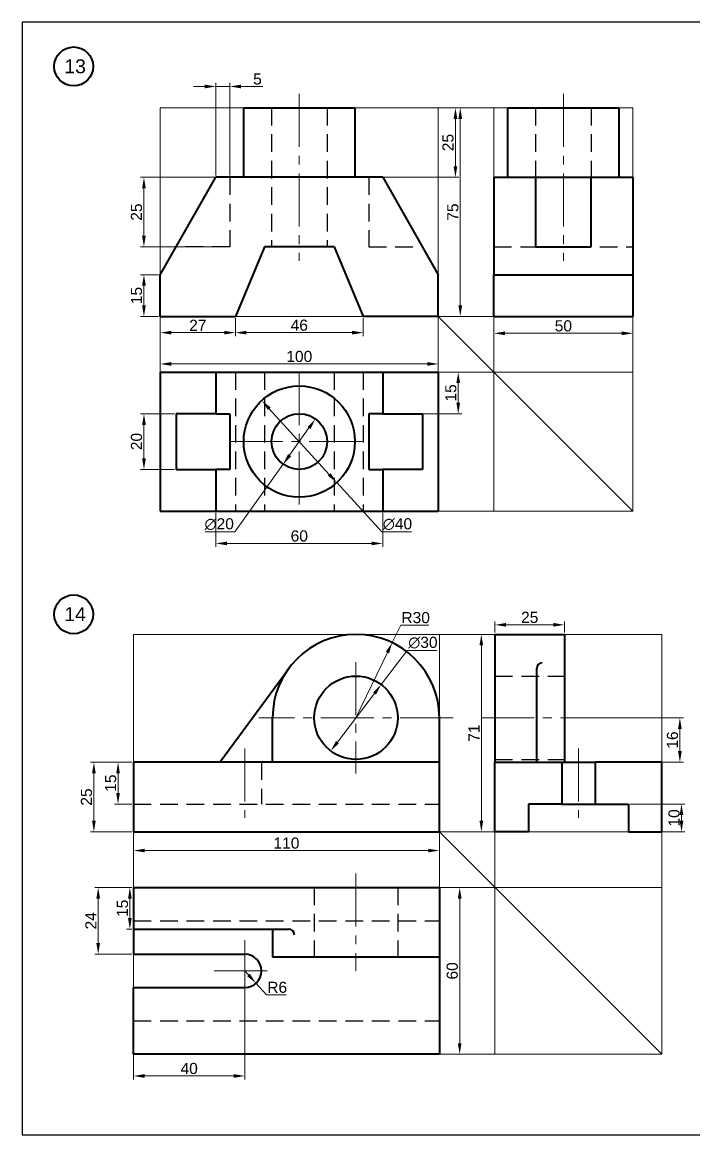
# Model space of a CAD drawing. Header units: millimetres. Extents: x 0 to 2700, y -450 to 400.
# Drawn here: x 1650 to 1891.6, y 0 to 400 of the extents above; entities that cross this region are included whole.
import ezdxf

# ---------------------------------------------------------------- set-up
doc = ezdxf.new("R2010")
doc.units = ezdxf.units.MM
doc.linetypes.add('CENTER2', pattern=[28.575, 19.05, -3.175, 3.175, -3.175])
doc.linetypes.add('DASHED2', pattern=[9.525, 6.35, -3.175])
for name, color, linetype, lineweight in [('Centre', 1, 'CENTER2', 20), ('Dim and Hatch', 6, 'Continuous', 20), ('Hidden', 3, 'DASHED2', 30), ('Object', 2, 'Continuous', 40), ('Projection', 5, 'Continuous', 5)]:
    doc.layers.add(name, color=color, linetype=linetype, lineweight=lineweight)
doc.styles.get("Standard").update_dxf_attribs({"font": 'arial.ttf'})
doc.dimstyles.new('ISO-25', dxfattribs={"dimtxt": 4, "dimasz": 4, "dimexe": 1.25, "dimexo": 0.625, "dimtad": 1, "dimtoh": 1, "dimdec": 0, "dimtxsty": 'Standard', "dimcen": 2.5, "dimclrd": 256, "dimclre": 256, "dimclrt": 256, "dimadec": 0, "dimazin": 0, "dimtfac": 1, "dimtdec": 0, "dimtmove": 0, "dimatfit": 2, "dimfxl": 1, "dimlwd": -1, "dimlwe": -1, "dimarcsym": 0})

# ---------------------------------------------------------------- blocks, each defined once
blk = doc.blocks.new('*D129')
at = {"layer": 'Defpoints', "color": 0, "transparency": 16777216}
for p in [(1736.17, 264), (1763.14, 234.47)]:
    blk.add_point(p, dxfattribs=at)
at = {"layer": 'Dim and Hatch', "transparency": 16777216}
for p, q in [((1738.86, 261.05), (1760.45, 237.42)), ((1763.14, 234.47), (1779.32, 216.76)), ((1779.32, 216.76), (1790.01, 216.76))]:
    blk.add_line(p, q, dxfattribs=at)
for points in [[(1739.36, 261.5), (1738.37, 260.6), (1736.17, 264)], [(1760.94, 237.87), (1759.95, 236.97), (1763.14, 234.47)]]:
    blk.add_solid(points, dxfattribs=at)
at = {"layer": 'Dim and Hatch', "transparency": 16777216, "insert": (1784.98, 219.54), "char_height": 4, "attachment_point": 5}
blk.add_mtext('∅40', dxfattribs=at)
blk = doc.blocks.new('*D130')
at = {"layer": 'Defpoints', "color": 0, "transparency": 16777216}
for p in [(1755.46, 257.38), (1743.85, 241.09)]:
    blk.add_point(p, dxfattribs=at)
at = {"layer": 'Dim and Hatch', "transparency": 16777216}
for p, q in [((1753.14, 254.12), (1746.17, 244.35)), ((1743.85, 241.09), (1726.51, 216.76)), ((1726.51, 216.76), (1715.82, 216.76))]:
    blk.add_line(p, q, dxfattribs=at)
for points in [[(1752.6, 254.51), (1753.68, 253.73), (1755.46, 257.38)], [(1745.63, 244.74), (1746.72, 243.96), (1743.85, 241.09)]]:
    blk.add_solid(points, dxfattribs=at)
at = {"layer": 'Dim and Hatch', "transparency": 16777216, "insert": (1720.85, 219.54), "char_height": 4, "attachment_point": 5}
blk.add_mtext('∅20', dxfattribs=at)
blk = doc.blocks.new('*D131')
at = {"layer": 'Defpoints', "color": 0, "transparency": 16777216}
for p in [(1699.66, 294.24), (1726.66, 294.24), (1726.66, 288.39)]:
    blk.add_point(p, dxfattribs=at)
at = {"layer": 'Dim and Hatch', "transparency": 16777216}
for p, q in [((1699.66, 293.61), (1699.66, 287.14)), ((1726.66, 293.61), (1726.66, 287.14)), ((1703.66, 288.39), (1722.66, 288.39))]:
    blk.add_line(p, q, dxfattribs=at)
for points in [[(1703.66, 289.06), (1703.66, 287.73), (1699.66, 288.39)], [(1722.66, 289.06), (1722.66, 287.73), (1726.66, 288.39)]]:
    blk.add_solid(points, dxfattribs=at)
at = {"layer": 'Dim and Hatch', "transparency": 16777216, "insert": (1713.16, 291.03), "char_height": 4, "attachment_point": 5}
blk.add_mtext('27', dxfattribs=at)
blk = doc.blocks.new('*D132')
at = {"layer": 'Defpoints', "color": 0, "transparency": 16777216}
for p in [(1726.66, 294.24), (1772.66, 294.24), (1772.66, 288.39)]:
    blk.add_point(p, dxfattribs=at)
at = {"layer": 'Dim and Hatch', "transparency": 16777216}
for p, q in [((1726.66, 293.61), (1726.66, 287.14)), ((1772.66, 293.61), (1772.66, 287.14)), ((1730.66, 288.39), (1768.66, 288.39))]:
    blk.add_line(p, q, dxfattribs=at)
for points in [[(1730.66, 289.06), (1730.66, 287.73), (1726.66, 288.39)], [(1768.66, 289.06), (1768.66, 287.73), (1772.66, 288.39)]]:
    blk.add_solid(points, dxfattribs=at)
at = {"layer": 'Dim and Hatch', "transparency": 16777216, "insert": (1749.66, 291.06), "char_height": 4, "attachment_point": 5}
blk.add_mtext('46', dxfattribs=at)
blk = doc.blocks.new('*D133')
at = {"layer": 'Defpoints', "color": 0, "transparency": 16777216}
for p in [(1819.66, 295.12), (1869.66, 294.24), (1869.66, 288.15)]:
    blk.add_point(p, dxfattribs=at)
at = {"layer": 'Dim and Hatch', "transparency": 16777216}
for p, q in [((1819.66, 294.5), (1819.66, 286.9)), ((1869.66, 293.61), (1869.66, 286.9)), ((1823.66, 288.15), (1865.66, 288.15))]:
    blk.add_line(p, q, dxfattribs=at)
for points in [[(1823.66, 288.82), (1823.66, 287.49), (1819.66, 288.15)], [(1865.66, 288.82), (1865.66, 287.49), (1869.66, 288.15)]]:
    blk.add_solid(points, dxfattribs=at)
at = {"layer": 'Dim and Hatch', "transparency": 16777216, "insert": (1844.66, 290.82), "char_height": 4, "attachment_point": 5}
blk.add_mtext('50', dxfattribs=at)
blk = doc.blocks.new('*D134')
at = {"layer": 'Defpoints', "color": 0, "transparency": 16777216}
for p in [(1799.66, 369.24), (1799.66, 294.24), (1807.57, 294.24)]:
    blk.add_point(p, dxfattribs=at)
at = {"layer": 'Dim and Hatch', "transparency": 16777216}
for p, q in [((1800.28, 369.24), (1808.82, 369.24)), ((1807.57, 365.24), (1807.57, 298.24)), ((1800.28, 294.24), (1808.82, 294.24))]:
    blk.add_line(p, q, dxfattribs=at)
for points in [[(1806.9, 365.24), (1808.24, 365.24), (1807.57, 369.24)], [(1806.9, 298.24), (1808.24, 298.24), (1807.57, 294.24)]]:
    blk.add_solid(points, dxfattribs=at)
at = {"layer": 'Dim and Hatch', "transparency": 16777216, "insert": (1804.91, 331.74), "char_height": 4, "attachment_point": 5, "rotation": 90}
blk.add_mtext('75', dxfattribs=at)
blk = doc.blocks.new('*D135')
at = {"layer": 'Defpoints', "color": 0, "transparency": 16777216}
for p in [(1799.66, 277.15), (1699.66, 274.24), (1799.66, 274.24)]:
    blk.add_point(p, dxfattribs=at)
at = {"layer": 'Dim and Hatch', "transparency": 16777216}
for p, q in [((1699.66, 274.86), (1699.66, 278.4)), ((1703.66, 277.15), (1795.66, 277.15)), ((1799.66, 274.86), (1799.66, 278.4))]:
    blk.add_line(p, q, dxfattribs=at)
for points in [[(1703.66, 277.82), (1703.66, 276.48), (1699.66, 277.15)], [(1795.66, 277.82), (1795.66, 276.48), (1799.66, 277.15)]]:
    blk.add_solid(points, dxfattribs=at)
at = {"layer": 'Dim and Hatch', "transparency": 16777216, "insert": (1749.66, 279.82), "char_height": 4, "attachment_point": 5}
blk.add_mtext('100', dxfattribs=at)
blk = doc.blocks.new('*D136')
at = {"layer": 'Defpoints', "color": 0, "transparency": 16777216}
for p in [(1705.37, 259.24), (1693.79, 239.24), (1705.37, 239.24)]:
    blk.add_point(p, dxfattribs=at)
at = {"layer": 'Dim and Hatch', "transparency": 16777216}
for p, q in [((1704.75, 259.24), (1692.54, 259.24)), ((1693.79, 255.24), (1693.79, 243.24)), ((1704.75, 239.24), (1692.54, 239.24))]:
    blk.add_line(p, q, dxfattribs=at)
for points in [[(1693.12, 255.24), (1694.46, 255.24), (1693.79, 259.24)], [(1693.12, 243.24), (1694.46, 243.24), (1693.79, 239.24)]]:
    blk.add_solid(points, dxfattribs=at)
at = {"layer": 'Dim and Hatch', "transparency": 16777216, "insert": (1691.12, 249.24), "char_height": 4, "attachment_point": 5, "rotation": 90}
blk.add_mtext('20', dxfattribs=at)
blk = doc.blocks.new('*D137')
at = {"layer": 'Defpoints', "color": 0, "transparency": 16777216}
for p in [(1779.66, 274.24), (1779.66, 259.24), (1806.84, 259.24)]:
    blk.add_point(p, dxfattribs=at)
at = {"layer": 'Dim and Hatch', "transparency": 16777216}
for p, q in [((1780.28, 274.24), (1808.09, 274.24)), ((1806.84, 270.24), (1806.84, 263.24)), ((1780.28, 259.24), (1808.09, 259.24))]:
    blk.add_line(p, q, dxfattribs=at)
for points in [[(1806.17, 270.24), (1807.5, 270.24), (1806.84, 274.24)], [(1806.17, 263.24), (1807.5, 263.24), (1806.84, 259.24)]]:
    blk.add_solid(points, dxfattribs=at)
at = {"layer": 'Dim and Hatch', "transparency": 16777216, "insert": (1804.17, 266.74), "char_height": 4, "attachment_point": 5, "rotation": 90}
blk.add_mtext('15', dxfattribs=at)
blk = doc.blocks.new('*D138')
at = {"layer": 'Defpoints', "color": 0, "transparency": 16777216}
for p in [(1724.66, 376.91), (1719.66, 344.24), (1724.66, 344.24)]:
    blk.add_point(p, dxfattribs=at)
at = {"layer": 'Dim and Hatch', "transparency": 16777216}
for p, q in [((1715.66, 376.91), (1711.66, 376.91)), ((1719.66, 344.86), (1719.66, 378.16)), ((1719.66, 376.91), (1724.66, 376.91)), ((1724.66, 344.86), (1724.66, 378.16)), ((1728.66, 376.91), (1736.56, 376.91))]:
    blk.add_line(p, q, dxfattribs=at)
for points in [[(1715.66, 377.58), (1715.66, 376.24), (1719.66, 376.91)], [(1728.66, 377.58), (1728.66, 376.24), (1724.66, 376.91)]]:
    blk.add_solid(points, dxfattribs=at)
at = {"layer": 'Dim and Hatch', "transparency": 16777216, "insert": (1734.61, 379.57), "char_height": 4, "attachment_point": 5}
blk.add_mtext('5', dxfattribs=at)
blk = doc.blocks.new('*D139')
at = {"layer": 'Defpoints', "color": 0, "transparency": 16777216}
for p in [(1699.66, 309.24), (1693.77, 294.24), (1699.66, 294.24)]:
    blk.add_point(p, dxfattribs=at)
at = {"layer": 'Dim and Hatch', "transparency": 16777216}
for p, q in [((1699.03, 309.24), (1692.52, 309.24)), ((1693.77, 305.24), (1693.77, 298.24)), ((1699.03, 294.24), (1692.52, 294.24))]:
    blk.add_line(p, q, dxfattribs=at)
for points in [[(1693.11, 305.24), (1694.44, 305.24), (1693.77, 309.24)], [(1693.11, 298.24), (1694.44, 298.24), (1693.77, 294.24)]]:
    blk.add_solid(points, dxfattribs=at)
at = {"layer": 'Dim and Hatch', "transparency": 16777216, "insert": (1691.11, 301.74), "char_height": 4, "attachment_point": 5, "rotation": 90}
blk.add_mtext('15', dxfattribs=at)
blk = doc.blocks.new('*D140')
at = {"layer": 'Defpoints', "color": 0, "transparency": 16777216}
for p in [(1724.66, 344.24), (1693.77, 319.24), (1724.66, 319.24)]:
    blk.add_point(p, dxfattribs=at)
at = {"layer": 'Dim and Hatch', "transparency": 16777216}
for p, q in [((1724.03, 344.24), (1692.52, 344.24)), ((1693.77, 340.24), (1693.77, 323.24)), ((1724.03, 319.24), (1692.52, 319.24))]:
    blk.add_line(p, q, dxfattribs=at)
for points in [[(1693.11, 340.24), (1694.44, 340.24), (1693.77, 344.24)], [(1693.11, 323.24), (1694.44, 323.24), (1693.77, 319.24)]]:
    blk.add_solid(points, dxfattribs=at)
at = {"layer": 'Dim and Hatch', "transparency": 16777216, "insert": (1691.11, 331.74), "char_height": 4, "attachment_point": 5, "rotation": 90}
blk.add_mtext('25', dxfattribs=at)
blk = doc.blocks.new('*D141')
at = {"layer": 'Defpoints', "color": 0, "transparency": 16777216}
for p in [(1719.66, 224.24), (1779.66, 224.24), (1779.66, 212.61)]:
    blk.add_point(p, dxfattribs=at)
at = {"layer": 'Dim and Hatch', "transparency": 16777216}
for p, q in [((1719.66, 223.61), (1719.66, 211.36)), ((1779.66, 223.61), (1779.66, 211.36)), ((1723.66, 212.61), (1775.66, 212.61))]:
    blk.add_line(p, q, dxfattribs=at)
for points in [[(1723.66, 213.27), (1723.66, 211.94), (1719.66, 212.61)], [(1775.66, 213.27), (1775.66, 211.94), (1779.66, 212.61)]]:
    blk.add_solid(points, dxfattribs=at)
at = {"layer": 'Dim and Hatch', "transparency": 16777216, "insert": (1749.66, 215.28), "char_height": 4, "attachment_point": 5}
blk.add_mtext('60', dxfattribs=at)
blk = doc.blocks.new('*D142')
at = {"layer": 'Defpoints', "color": 0, "transparency": 16777216}
for p in [(1769.66, 369.24), (1769.66, 344.24), (1805.84, 344.24)]:
    blk.add_point(p, dxfattribs=at)
at = {"layer": 'Dim and Hatch', "transparency": 16777216}
for p, q in [((1770.28, 369.24), (1807.09, 369.24)), ((1805.84, 365.24), (1805.84, 348.24)), ((1770.28, 344.24), (1807.09, 344.24))]:
    blk.add_line(p, q, dxfattribs=at)
for points in [[(1805.17, 365.24), (1806.5, 365.24), (1805.84, 369.24)], [(1805.17, 348.24), (1806.5, 348.24), (1805.84, 344.24)]]:
    blk.add_solid(points, dxfattribs=at)
at = {"layer": 'Dim and Hatch', "transparency": 16777216, "insert": (1803.17, 356.74), "char_height": 4, "attachment_point": 5, "rotation": 90}
blk.add_mtext('25', dxfattribs=at)
blk = doc.blocks.new('*D143')
at = {"layer": 'Defpoints', "color": 0, "transparency": 16777216}
for p in [(1690.05, 108.92), (1800.05, 108.92), (1800.05, 102.18)]:
    blk.add_point(p, dxfattribs=at)
at = {"layer": 'Dim and Hatch', "transparency": 16777216}
for p, q in [((1690.05, 108.3), (1690.05, 100.93)), ((1800.05, 108.3), (1800.05, 100.93)), ((1694.05, 102.18), (1796.05, 102.18))]:
    blk.add_line(p, q, dxfattribs=at)
for points in [[(1694.05, 102.85), (1694.05, 101.52), (1690.05, 102.18)], [(1796.05, 102.85), (1796.05, 101.52), (1800.05, 102.18)]]:
    blk.add_solid(points, dxfattribs=at)
at = {"layer": 'Dim and Hatch', "transparency": 16777216, "insert": (1745.05, 104.85), "char_height": 4, "attachment_point": 5}
blk.add_mtext('110', dxfattribs=at)
blk = doc.blocks.new('*D144')
at = {"layer": 'Defpoints', "color": 0, "transparency": 16777216}
for p in [(1800.05, 88.92), (1800.05, 28.92), (1807.36, 28.92)]:
    blk.add_point(p, dxfattribs=at)
at = {"layer": 'Dim and Hatch', "transparency": 16777216}
for p, q in [((1800.67, 88.92), (1808.61, 88.92)), ((1807.36, 84.92), (1807.36, 32.92)), ((1800.67, 28.92), (1808.61, 28.92))]:
    blk.add_line(p, q, dxfattribs=at)
for points in [[(1806.69, 84.92), (1808.02, 84.92), (1807.36, 88.92)], [(1806.69, 32.92), (1808.02, 32.92), (1807.36, 28.92)]]:
    blk.add_solid(points, dxfattribs=at)
at = {"layer": 'Dim and Hatch', "transparency": 16777216, "insert": (1804.69, 58.92), "char_height": 4, "attachment_point": 5, "rotation": 90}
blk.add_mtext('60', dxfattribs=at)
blk = doc.blocks.new('*D145')
at = {"layer": 'Defpoints', "color": 0, "transparency": 16777216}
for p in [(1820.05, 179.92), (1815.15, 108.92), (1820.05, 108.92)]:
    blk.add_point(p, dxfattribs=at)
at = {"layer": 'Dim and Hatch', "transparency": 16777216}
for p, q in [((1819.42, 179.92), (1813.9, 179.92)), ((1815.15, 175.92), (1815.15, 112.92)), ((1819.42, 108.92), (1813.9, 108.92))]:
    blk.add_line(p, q, dxfattribs=at)
for points in [[(1814.48, 175.92), (1815.81, 175.92), (1815.15, 179.92)], [(1814.48, 112.92), (1815.81, 112.92), (1815.15, 108.92)]]:
    blk.add_solid(points, dxfattribs=at)
at = {"layer": 'Dim and Hatch', "transparency": 16777216, "insert": (1812.51, 144.42), "char_height": 4, "attachment_point": 5, "rotation": 90}
blk.add_mtext('71', dxfattribs=at)
blk = doc.blocks.new('*D146')
at = {"layer": 'Defpoints', "color": 0, "transparency": 16777216}
for p in [(1783.08, 176.94), (1770.05, 149.92)]:
    blk.add_point(p, dxfattribs=at)
at = {"layer": 'Dim and Hatch', "transparency": 16777216}
for p, q in [((1783.08, 176.94), (1786.13, 183.25)), ((1786.13, 183.25), (1796.29, 183.25)), ((1770.05, 149.92), (1781.34, 173.34))]:
    blk.add_line(p, q, dxfattribs=at)
blk.add_solid([(1780.74, 173.63), (1781.94, 173.05), (1783.08, 176.94)], dxfattribs=at)
at = {"layer": 'Dim and Hatch', "transparency": 16777216, "insert": (1791.52, 185.92), "char_height": 4, "attachment_point": 5}
blk.add_mtext('R30', dxfattribs=at)
blk = doc.blocks.new('*D147')
at = {"layer": 'Defpoints', "color": 0, "transparency": 16777216}
for p in [(1779.13, 161.86), (1760.97, 137.98)]:
    blk.add_point(p, dxfattribs=at)
at = {"layer": 'Dim and Hatch', "transparency": 16777216}
for p, q in [((1779.13, 161.86), (1788.47, 174.14)), ((1788.47, 174.14), (1799.16, 174.14)), ((1763.39, 141.17), (1776.71, 158.68))]:
    blk.add_line(p, q, dxfattribs=at)
for points in [[(1776.18, 159.08), (1777.24, 158.27), (1779.13, 161.86)], [(1762.86, 141.57), (1763.92, 140.76), (1760.97, 137.98)]]:
    blk.add_solid(points, dxfattribs=at)
at = {"layer": 'Dim and Hatch', "transparency": 16777216, "insert": (1794.13, 176.92), "char_height": 4, "attachment_point": 5}
blk.add_mtext('∅30', dxfattribs=at)
blk = doc.blocks.new('*D148')
at = {"layer": 'Defpoints', "color": 0, "transparency": 16777216}
for p in [(1730.05, 58.92), (1734.08, 54.48)]:
    blk.add_point(p, dxfattribs=at)
at = {"layer": 'Dim and Hatch', "transparency": 16777216}
for p, q in [((1730.05, 58.92), (1731.39, 57.44)), ((1734.08, 54.48), (1737.86, 50.33)), ((1737.86, 50.33), (1744.94, 50.33))]:
    blk.add_line(p, q, dxfattribs=at)
blk.add_solid([(1731.89, 57.89), (1730.9, 56.99), (1734.08, 54.48)], dxfattribs=at)
at = {"layer": 'Dim and Hatch', "transparency": 16777216, "insert": (1741.71, 52.99), "char_height": 4, "attachment_point": 5}
blk.add_mtext('R6', dxfattribs=at)
blk = doc.blocks.new('*D149')
at = {"layer": 'Defpoints', "color": 0, "transparency": 16777216}
for p in [(1690.05, 133.92), (1675.78, 108.92), (1690.05, 108.92)]:
    blk.add_point(p, dxfattribs=at)
at = {"layer": 'Dim and Hatch', "transparency": 16777216}
for p, q in [((1689.42, 133.92), (1674.53, 133.92)), ((1675.78, 129.92), (1675.78, 112.92)), ((1689.42, 108.92), (1674.53, 108.92))]:
    blk.add_line(p, q, dxfattribs=at)
for points in [[(1675.11, 129.92), (1676.44, 129.92), (1675.78, 133.92)], [(1675.11, 112.92), (1676.44, 112.92), (1675.78, 108.92)]]:
    blk.add_solid(points, dxfattribs=at)
at = {"layer": 'Dim and Hatch', "transparency": 16777216, "insert": (1673.11, 121.42), "char_height": 4, "attachment_point": 5, "rotation": 90}
blk.add_mtext('25', dxfattribs=at)
blk = doc.blocks.new('*D150')
at = {"layer": 'Defpoints', "color": 0, "transparency": 16777216}
for p in [(1690.05, 133.92), (1684.47, 118.92), (1690.05, 118.92)]:
    blk.add_point(p, dxfattribs=at)
at = {"layer": 'Dim and Hatch', "transparency": 16777216}
for p, q in [((1689.42, 133.92), (1683.22, 133.92)), ((1684.47, 129.92), (1684.47, 122.92)), ((1689.42, 118.92), (1683.22, 118.92))]:
    blk.add_line(p, q, dxfattribs=at)
for points in [[(1683.81, 129.92), (1685.14, 129.92), (1684.47, 133.92)], [(1683.81, 122.92), (1685.14, 122.92), (1684.47, 118.92)]]:
    blk.add_solid(points, dxfattribs=at)
at = {"layer": 'Dim and Hatch', "transparency": 16777216, "insert": (1681.81, 126.42), "char_height": 4, "attachment_point": 5, "rotation": 90}
blk.add_mtext('15', dxfattribs=at)
blk = doc.blocks.new('*D151')
at = {"layer": 'Defpoints', "color": 0, "transparency": 16777216}
for p in [(1868.05, 118.92), (1868.05, 108.92), (1887.15, 108.92)]:
    blk.add_point(p, dxfattribs=at)
at = {"layer": 'Dim and Hatch', "transparency": 16777216}
for p, q in [((1868.67, 118.92), (1888.4, 118.92)), ((1887.15, 114.92), (1887.15, 112.92)), ((1868.67, 108.92), (1888.4, 108.92))]:
    blk.add_line(p, q, dxfattribs=at)
for points in [[(1886.48, 114.92), (1887.81, 114.92), (1887.15, 118.92)], [(1886.48, 112.92), (1887.81, 112.92), (1887.15, 108.92)]]:
    blk.add_solid(points, dxfattribs=at)
at = {"layer": 'Dim and Hatch', "transparency": 16777216, "insert": (1884.48, 113.92), "char_height": 4, "attachment_point": 5, "rotation": 90}
blk.add_mtext('10', dxfattribs=at)
blk = doc.blocks.new('*D152')
at = {"layer": 'Defpoints', "color": 0, "transparency": 16777216}
for p in [(1690.05, 88.92), (1677.32, 64.92), (1690.05, 64.92)]:
    blk.add_point(p, dxfattribs=at)
at = {"layer": 'Dim and Hatch', "transparency": 16777216}
for p, q in [((1689.42, 88.92), (1676.07, 88.92)), ((1677.32, 84.92), (1677.32, 68.92)), ((1689.42, 64.92), (1676.07, 64.92))]:
    blk.add_line(p, q, dxfattribs=at)
for points in [[(1676.65, 84.92), (1677.99, 84.92), (1677.32, 88.92)], [(1676.65, 68.92), (1677.99, 68.92), (1677.32, 64.92)]]:
    blk.add_solid(points, dxfattribs=at)
at = {"layer": 'Dim and Hatch', "transparency": 16777216, "insert": (1674.69, 76.92), "char_height": 4, "attachment_point": 5, "rotation": 90}
blk.add_mtext('24', dxfattribs=at)
blk = doc.blocks.new('*D153')
at = {"layer": 'Defpoints', "color": 0, "transparency": 16777216}
for p in [(1690.05, 52.92), (1730.05, 52.92), (1730.05, 21.13)]:
    blk.add_point(p, dxfattribs=at)
at = {"layer": 'Dim and Hatch', "transparency": 16777216}
for p, q in [((1690.05, 52.3), (1690.05, 19.88)), ((1730.05, 52.3), (1730.05, 19.88)), ((1694.05, 21.13), (1726.05, 21.13))]:
    blk.add_line(p, q, dxfattribs=at)
for points in [[(1694.05, 21.8), (1694.05, 20.46), (1690.05, 21.13)], [(1726.05, 21.8), (1726.05, 20.46), (1730.05, 21.13)]]:
    blk.add_solid(points, dxfattribs=at)
at = {"layer": 'Dim and Hatch', "transparency": 16777216, "insert": (1710.05, 23.8), "char_height": 4, "attachment_point": 5}
blk.add_mtext('40', dxfattribs=at)
blk = doc.blocks.new('*D154')
at = {"layer": 'Defpoints', "color": 0, "transparency": 16777216}
for p in [(1845.05, 183.34), (1820.05, 179.92), (1845.05, 179.92)]:
    blk.add_point(p, dxfattribs=at)
at = {"layer": 'Dim and Hatch', "transparency": 16777216}
for p, q in [((1820.05, 180.55), (1820.05, 184.59)), ((1845.05, 180.55), (1845.05, 184.59)), ((1824.05, 183.34), (1841.05, 183.34))]:
    blk.add_line(p, q, dxfattribs=at)
for points in [[(1824.05, 184.01), (1824.05, 182.68), (1820.05, 183.34)], [(1841.05, 184.01), (1841.05, 182.68), (1845.05, 183.34)]]:
    blk.add_solid(points, dxfattribs=at)
at = {"layer": 'Dim and Hatch', "transparency": 16777216, "insert": (1832.55, 186.01), "char_height": 4, "attachment_point": 5}
blk.add_mtext('25', dxfattribs=at)
blk = doc.blocks.new('*D155')
at = {"layer": 'Defpoints', "color": 0, "transparency": 16777216}
for p in [(1845.05, 149.92), (1845.05, 133.92), (1886.56, 133.92)]:
    blk.add_point(p, dxfattribs=at)
at = {"layer": 'Dim and Hatch', "transparency": 16777216}
for p, q in [((1845.67, 149.92), (1887.81, 149.92)), ((1886.56, 145.92), (1886.56, 137.92)), ((1845.67, 133.92), (1887.81, 133.92))]:
    blk.add_line(p, q, dxfattribs=at)
for points in [[(1885.89, 145.92), (1887.23, 145.92), (1886.56, 149.92)], [(1885.89, 137.92), (1887.23, 137.92), (1886.56, 133.92)]]:
    blk.add_solid(points, dxfattribs=at)
at = {"layer": 'Dim and Hatch', "transparency": 16777216, "insert": (1883.89, 141.92), "char_height": 4, "attachment_point": 5, "rotation": 90}
blk.add_mtext('16', dxfattribs=at)
blk = doc.blocks.new('*D156')
at = {"layer": 'Defpoints', "color": 0, "transparency": 16777216}
for p in [(1690.05, 88.92), (1688.72, 73.92), (1690.05, 73.92)]:
    blk.add_point(p, dxfattribs=at)
at = {"layer": 'Dim and Hatch', "transparency": 16777216}
for p, q in [((1689.42, 88.92), (1687.47, 88.92)), ((1688.72, 84.92), (1688.72, 77.92)), ((1689.42, 73.92), (1687.47, 73.92))]:
    blk.add_line(p, q, dxfattribs=at)
for points in [[(1688.05, 84.92), (1689.38, 84.92), (1688.72, 88.92)], [(1688.05, 77.92), (1689.38, 77.92), (1688.72, 73.92)]]:
    blk.add_solid(points, dxfattribs=at)
at = {"layer": 'Dim and Hatch', "transparency": 16777216, "insert": (1686.05, 81.42), "char_height": 4, "attachment_point": 5, "rotation": 90}
blk.add_mtext('15', dxfattribs=at)

msp = doc.modelspace()

# ---------------------------------------------------------------- linework, layer by layer
msp.add_lwpolyline([(1650, 0), (2150, 0), (2150, 400), (1650, 400)], close=True)
at = {"layer": 'Centre'}
for p, q in [((1749.66, 374.24), (1749.66, 314.24)), ((1844.66, 374.24), (1844.66, 314.24)), ((1749.66, 274.24), (1749.66, 224.24)), ((1724.66, 249.24), (1774.66, 249.24)), ((1770.05, 169.92), (1770.05, 129.92)), ((1805.05, 149.92), (1735.05, 149.92)), ((1815.05, 149.92), (1850.05, 149.92)), ((1730.05, 138.92), (1730.05, 113.92)), ((1850.05, 138.92), (1850.05, 113.92)), ((1770.05, 93.92), (1770.05, 58.92)), ((1730.05, 69.92), (1730.05, 47.92)), ((1719.05, 58.92), (1741.05, 58.92))]:
    msp.add_line(p, q, dxfattribs=at)
at = {"layer": 'Hidden'}
for p, q in [((1739.66, 369.24), (1739.66, 319.24)), ((1759.66, 369.24), (1759.66, 319.24)), ((1834.66, 369.24), (1834.66, 344.24)), ((1854.66, 369.24), (1854.66, 344.24)), ((1724.66, 344.24), (1724.66, 319.24)), ((1774.66, 344.24), (1774.66, 319.24)), ((1724.66, 319.24), (1705.37, 319.24)), ((1774.66, 319.24), (1793.94, 319.24)), ((1819.66, 319.24), (1869.66, 319.24)), ((1726.66, 274.24), (1726.66, 224.24)), ((1737.16, 274.24), (1737.16, 224.24)), ((1762.16, 274.24), (1762.16, 224.24)), ((1772.66, 274.24), (1772.66, 224.24)), ((1820.05, 164.92), (1845.05, 164.92)), ((1736.05, 133.92), (1736.05, 118.92)), ((1820.05, 134.92), (1845.05, 134.92)), ((1690.05, 118.92), (1800.05, 118.92)), ((1755.05, 88.92), (1755.05, 63.92)), ((1785.05, 88.92), (1785.05, 63.92)), ((1690.05, 76.92), (1800.05, 76.92)), ((1690.05, 40.92), (1800.05, 40.92))]:
    msp.add_line(p, q, dxfattribs=at)
at = {"layer": 'Object'}
for p, q in [((1729.66, 344.24), (1729.66, 369.24)), ((1729.66, 369.24), (1769.66, 369.24)), ((1769.66, 369.24), (1769.66, 344.24)), ((1824.66, 344.24), (1824.66, 369.24)), ((1824.66, 369.24), (1864.66, 369.24)), ((1864.66, 369.24), (1864.66, 344.24)), ((1699.66, 309.24), (1719.66, 344.24)), ((1779.66, 344.24), (1719.66, 344.24)), ((1779.66, 344.24), (1799.66, 309.24)), ((1819.66, 344.24), (1834.66, 344.24)), ((1819.66, 344.24), (1819.66, 309.24)), ((1834.66, 344.24), (1834.66, 319.24)), ((1834.66, 344.24), (1854.66, 344.24)), ((1854.66, 319.24), (1854.66, 344.24)), ((1854.66, 344.24), (1869.66, 344.24)), ((1869.66, 344.24), (1869.66, 309.24)), ((1737.16, 319.24), (1726.66, 294.24)), ((1762.16, 319.24), (1737.16, 319.24)), ((1762.16, 319.24), (1772.66, 294.24)), ((1834.66, 319.24), (1854.66, 319.24)), ((1699.66, 294.24), (1699.66, 309.24)), ((1799.66, 294.24), (1799.66, 309.24)), ((1819.66, 294.24), (1819.66, 309.24)), ((1819.66, 309.24), (1869.66, 309.24)), ((1869.66, 309.24), (1869.66, 294.24)), ((1699.66, 294.24), (1726.66, 294.24)), ((1799.66, 294.24), (1772.66, 294.24)), ((1819.66, 294.24), (1869.66, 294.24)), ((1699.66, 274.24), (1699.66, 224.24)), ((1699.66, 274.24), (1799.66, 274.24)), ((1719.66, 274.24), (1719.66, 259.24)), ((1779.66, 274.24), (1779.66, 259.24)), ((1799.66, 274.24), (1799.66, 224.24)), ((1719.66, 259.24), (1705.37, 259.24)), ((1705.37, 259.24), (1705.37, 239.24)), ((1719.66, 259.24), (1724.66, 259.24)), ((1724.66, 259.24), (1724.66, 239.24)), ((1779.66, 259.24), (1774.66, 259.24)), ((1774.66, 259.24), (1774.66, 239.24)), ((1779.66, 259.24), (1793.94, 259.24)), ((1793.94, 259.24), (1793.94, 239.24)), ((1705.37, 239.24), (1719.66, 239.24)), ((1724.66, 239.24), (1719.66, 239.24)), ((1719.66, 239.24), (1719.66, 224.24)), ((1774.66, 239.24), (1779.66, 239.24)), ((1779.66, 239.24), (1779.66, 224.24)), ((1793.94, 239.24), (1779.66, 239.24)), ((1699.66, 224.24), (1799.66, 224.24)), ((1820.05, 179.92), (1845.05, 179.92)), ((1820.05, 179.92), (1820.05, 133.92)), ((1845.05, 179.92), (1845.05, 133.92)), ((1837.05, 169.69), (1837.05, 169.69)), ((1721.05, 133.92), (1745.88, 167.69)), ((1835.05, 133.92), (1835.05, 167.69)), ((1835.05, 167.69), (1835.05, 167.69)), ((1740.05, 133.92), (1740.05, 149.92)), ((1800.05, 133.92), (1800.05, 149.92)), ((1800.05, 133.92), (1690.05, 133.92)), ((1690.05, 133.92), (1690.05, 108.92)), ((1800.05, 108.92), (1800.05, 133.92)), ((1820.05, 108.92), (1820.05, 133.92)), ((1820.05, 133.92), (1844.05, 133.92)), ((1844.05, 133.92), (1844.05, 118.92)), ((1844.05, 133.92), (1856.05, 133.92)), ((1880.05, 133.92), (1856.05, 133.92)), ((1856.05, 133.92), (1856.05, 118.92)), ((1880.05, 108.92), (1880.05, 133.92)), ((1844.05, 118.92), (1832.05, 118.92)), ((1832.05, 118.92), (1832.05, 108.92)), ((1844.05, 118.92), (1856.05, 118.92)), ((1856.05, 118.92), (1868.05, 118.92)), ((1868.05, 118.92), (1868.05, 108.92)), ((1690.05, 108.92), (1800.05, 108.92)), ((1832.05, 108.92), (1820.05, 108.92)), ((1868.05, 108.92), (1880.05, 108.92)), ((1690.05, 88.92), (1800.05, 88.92)), ((1690.05, 88.92), (1690.05, 64.92)), ((1800.05, 88.92), (1800.05, 28.92)), ((1690.05, 73.92), (1745.88, 73.92)), ((1740.05, 73.92), (1740.05, 63.92)), ((1745.88, 73.92), (1745.88, 73.92)), ((1747.88, 71.92), (1747.88, 71.92)), ((1690.05, 64.92), (1730.05, 64.92)), ((1740.05, 63.92), (1800.05, 63.92)), ((1690.05, 28.92), (1690.05, 52.92)), ((1690.05, 52.92), (1730.05, 52.92)), ((1800.05, 28.92), (1690.05, 28.92)), ((1800.05, 28.92), (1800.05, 28.92))]:
    msp.add_line(p, q, dxfattribs=at)
for centre, radius in [((1668.51, 384.11), 7), ((1749.66, 249.24), 20), ((1749.66, 249.24), 10), ((1668.51, 187.13), 7), ((1770.05, 149.92), 15)]:
    msp.add_circle(centre, radius, dxfattribs=at)
for centre, radius, start, end in [((1770.05, 149.92), 30, 0, 180), ((1837.05, 167.69), 2, 90, 180), ((1745.88, 71.92), 2, 0, 90), ((1730.05, 58.92), 6, 270, 90)]:
    msp.add_arc(centre, radius, start, end, dxfattribs=at)
at = {"layer": 'Projection'}
for p, q in [((1699.66, 369.24), (1799.66, 369.24)), ((1699.66, 294.24), (1699.66, 369.24)), ((1799.66, 369.24), (1799.66, 294.24)), ((1799.66, 369.24), (1819.66, 369.24)), ((1819.66, 369.24), (1819.66, 294.24)), ((1869.66, 369.24), (1819.66, 369.24)), ((1869.66, 294.24), (1869.66, 369.24)), ((1799.66, 294.24), (1699.66, 294.24)), ((1699.66, 274.24), (1699.66, 294.24)), ((1799.66, 294.24), (1819.66, 294.24)), ((1799.66, 274.24), (1799.66, 294.24)), ((1799.66, 294.24), (1869.66, 224.24)), ((1819.66, 294.24), (1869.66, 294.24)), ((1819.66, 294.24), (1819.66, 274.24)), ((1869.66, 294.24), (1869.66, 274.24)), ((1799.66, 274.24), (1699.66, 274.24)), ((1699.66, 274.24), (1699.66, 224.24)), ((1799.66, 224.24), (1799.66, 274.24)), ((1819.66, 274.24), (1799.66, 274.24)), ((1819.66, 224.24), (1819.66, 274.24)), ((1819.66, 274.24), (1869.66, 274.24)), ((1869.66, 224.24), (1869.66, 274.24)), ((1699.66, 224.24), (1799.66, 224.24)), ((1819.66, 224.24), (1799.66, 224.24)), ((1819.66, 224.24), (1869.66, 224.24)), ((1690.05, 179.92), (1800.05, 179.92)), ((1690.05, 108.92), (1690.05, 179.92)), ((1800.05, 179.92), (1800.05, 108.92)), ((1800.05, 179.92), (1820.05, 179.92)), ((1820.05, 179.92), (1820.05, 108.92)), ((1820.05, 179.92), (1880.05, 179.92)), ((1880.05, 179.92), (1880.05, 108.92)), ((1800.05, 108.92), (1690.05, 108.92)), ((1690.05, 108.92), (1690.05, 88.92)), ((1800.05, 108.92), (1800.05, 88.92)), ((1820.05, 108.92), (1800.05, 108.92)), ((1800.05, 108.92), (1880.05, 28.92)), ((1880.05, 108.92), (1820.05, 108.92)), ((1820.05, 88.92), (1820.05, 108.92)), ((1880.05, 108.92), (1880.05, 88.92)), ((1800.05, 88.92), (1690.05, 88.92)), ((1690.05, 88.92), (1690.05, 28.92)), ((1800.05, 28.92), (1800.05, 88.92)), ((1800.05, 88.92), (1820.05, 88.92)), ((1880.05, 88.92), (1820.05, 88.92)), ((1820.05, 28.92), (1820.05, 88.92)), ((1880.05, 28.92), (1880.05, 88.92)), ((1690.05, 28.92), (1800.05, 28.92)), ((1820.05, 28.92), (1800.05, 28.92)), ((1820.05, 28.92), (1880.05, 28.92))]:
    msp.add_line(p, q, dxfattribs=at)

# ---------------------------------------------------------------- texts
at = {"layer": 'Object', "char_height": 5, "attachment_point": 1}
for s, insert in [('13', (1665.13, 386.66)), ('14', (1665.13, 189.69))]:
    msp.add_mtext_dynamic_manual_height_columns(s, width=42.3293, gutter_width=25, heights=[0], dxfattribs=dict(at, insert=insert))

# ---------------------------------------------------------------- dimensions: what is measured, and where the dimension line sits
at = {"layer": 'Dim and Hatch'}
for base, p1, p2, picture, middle in [((1724.66, 376.91), (1719.66, 344.24), (1724.66, 344.24), '*D138', (1734.61, 379.57)), ((1726.66, 288.39), (1699.66, 294.24), (1726.66, 294.24), '*D131', (1713.16, 291.03)), ((1772.66, 288.39), (1726.66, 294.24), (1772.66, 294.24), '*D132', (1749.66, 291.06)), ((1869.66, 288.15), (1819.66, 295.12), (1869.66, 294.24), '*D133', (1844.66, 290.82)), ((1799.66, 277.15), (1699.66, 274.24), (1799.66, 274.24), '*D135', (1749.66, 279.82)), ((1779.66, 212.61), (1719.66, 224.24), (1779.66, 224.24), '*D141', (1749.66, 215.28)), ((1845.05, 183.34), (1820.05, 179.92), (1845.05, 179.92), '*D154', (1832.55, 186.01)), ((1800.05, 102.18), (1690.05, 108.92), (1800.05, 108.92), '*D143', (1745.05, 104.85)), ((1730.05, 21.13), (1690.05, 52.92), (1730.05, 52.92), '*D153', (1710.05, 23.8))]:
    dim = msp.add_linear_dim(base=base, p1=p1, p2=p2, dimstyle='ISO-25', dxfattribs=at)
    dim.commit()
    dim.dimension.update_dxf_attribs({"geometry": picture, "text_midpoint": middle})
for base, p1, p2, picture, middle in [((1805.84, 344.24), (1769.66, 369.24), (1769.66, 344.24), '*D142', (1803.17, 356.74)), ((1807.57, 294.24), (1799.66, 369.24), (1799.66, 294.24), '*D134', (1804.91, 331.74)), ((1693.77, 319.24), (1724.66, 344.24), (1724.66, 319.24), '*D140', (1691.11, 331.74)), ((1693.77, 294.24), (1699.66, 309.24), (1699.66, 294.24), '*D139', (1691.11, 301.74)), ((1806.84, 259.24), (1779.66, 274.24), (1779.66, 259.24), '*D137', (1804.17, 266.74)), ((1693.79, 239.24), (1705.37, 259.24), (1705.37, 239.24), '*D136', (1691.12, 249.24)), ((1815.15, 108.92), (1820.05, 179.92), (1820.05, 108.92), '*D145', (1812.51, 144.42)), ((1886.56, 133.92), (1845.05, 149.92), (1845.05, 133.92), '*D155', (1883.89, 141.92)), ((1675.78, 108.92), (1690.05, 133.92), (1690.05, 108.92), '*D149', (1673.11, 121.42)), ((1684.47, 118.92), (1690.05, 133.92), (1690.05, 118.92), '*D150', (1681.81, 126.42)), ((1887.15, 108.92), (1868.05, 118.92), (1868.05, 108.92), '*D151', (1884.48, 113.92)), ((1688.72, 73.92), (1690.05, 88.92), (1690.05, 73.92), '*D156', (1686.05, 81.42)), ((1807.36, 28.92), (1800.05, 88.92), (1800.05, 28.92), '*D144', (1804.69, 58.92))]:
    dim = msp.add_linear_dim(base=base, p1=p1, p2=p2, angle=90, dimstyle='ISO-25', dxfattribs=at)
    dim.commit()
    dim.dimension.update_dxf_attribs({"geometry": picture, "text_midpoint": middle})
for p1, p2, picture, middle in [((1736.17, 264), (1763.14, 234.47), '*D129', (1784.98, 216.76)), ((1755.46, 257.38), (1743.85, 241.09), '*D130', (1720.85, 216.76)), ((1760.97, 137.98), (1779.13, 161.86), '*D147', (1794.13, 174.14))]:
    dim = msp.add_diameter_dim_2p(p1=p1, p2=p2, dimstyle='ISO-25', dxfattribs=at)
    dim.commit()
    dim.dimension.update_dxf_attribs({"geometry": picture, "text_midpoint": middle, "dimtype": 163})
for center, mpoint, picture, middle in [((1770.05, 149.92), (1783.08, 176.94), '*D146', (1791.52, 183.25)), ((1730.05, 58.92), (1734.08, 54.48), '*D148', (1741.71, 50.33))]:
    dim = msp.add_radius_dim(center=center, mpoint=mpoint, dimstyle='ISO-25', dxfattribs=at)
    dim.commit()
    dim.dimension.update_dxf_attribs({"geometry": picture, "text_midpoint": middle, "dimtype": 164})
dim = msp.add_linear_dim(base=(1677.32, 64.92), p1=(1690.05, 88.92), p2=(1690.05, 64.92), angle=90, dimstyle='ISO-25', dxfattribs=at)
dim.commit()
dim.dimension.update_dxf_attribs({"geometry": '*D152', "text_midpoint": (1677.32, 76.92), "dimtype": 160})

doc.saveas('drawing.dxf')
